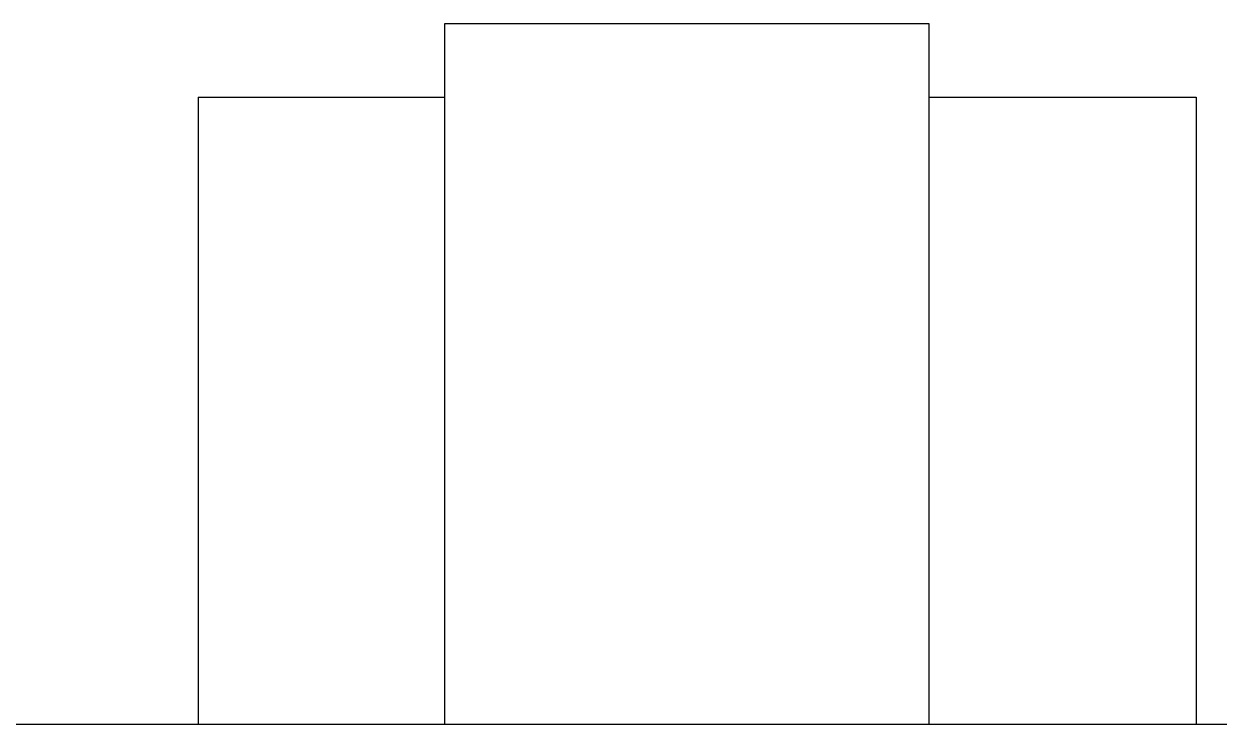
# Model space of a CAD drawing. Header units: millimetres. Extents: x -17017 to 2697, y 1903 to 18260.
# Drawn here: x -16976.1599 to -16976.0115, y 18247.9153 to 18248.0022 of the extents above; entities that cross this region are included whole.
import ezdxf

# ---------------------------------------------------------------- set-up
doc = ezdxf.new("R2010")
doc.units = ezdxf.units.MM
doc.layers.add('55', color=7, linetype='Continuous')

msp = doc.modelspace()

# ---------------------------------------------------------------- linework, layer by layer
at = {"layer": '55', "linetype": 'ByBlock'}
for p, q in [((-16976.13832, 18247.99313), (-16976.13832, 18247.91532)), ((-16976.01434, 18247.99313), (-16976.01434, 18247.91532)), ((-16978.52455, 18247.91532), (-16975.02455, 18247.91532))]:
    msp.add_line(p, q, dxfattribs=at)
for points in [[(-16976.04751, 18247.91532), (-16976.04751, 18248.00221), (-16976.10769, 18248.00221), (-16976.10769, 18247.91532)], [(-16976.13832, 18247.99313), (-16976.10769, 18247.99313)], [(-16976.04751, 18247.99313), (-16976.01434, 18247.99313)]]:
    msp.add_lwpolyline(points, dxfattribs=at)

doc.saveas('drawing.dxf')
